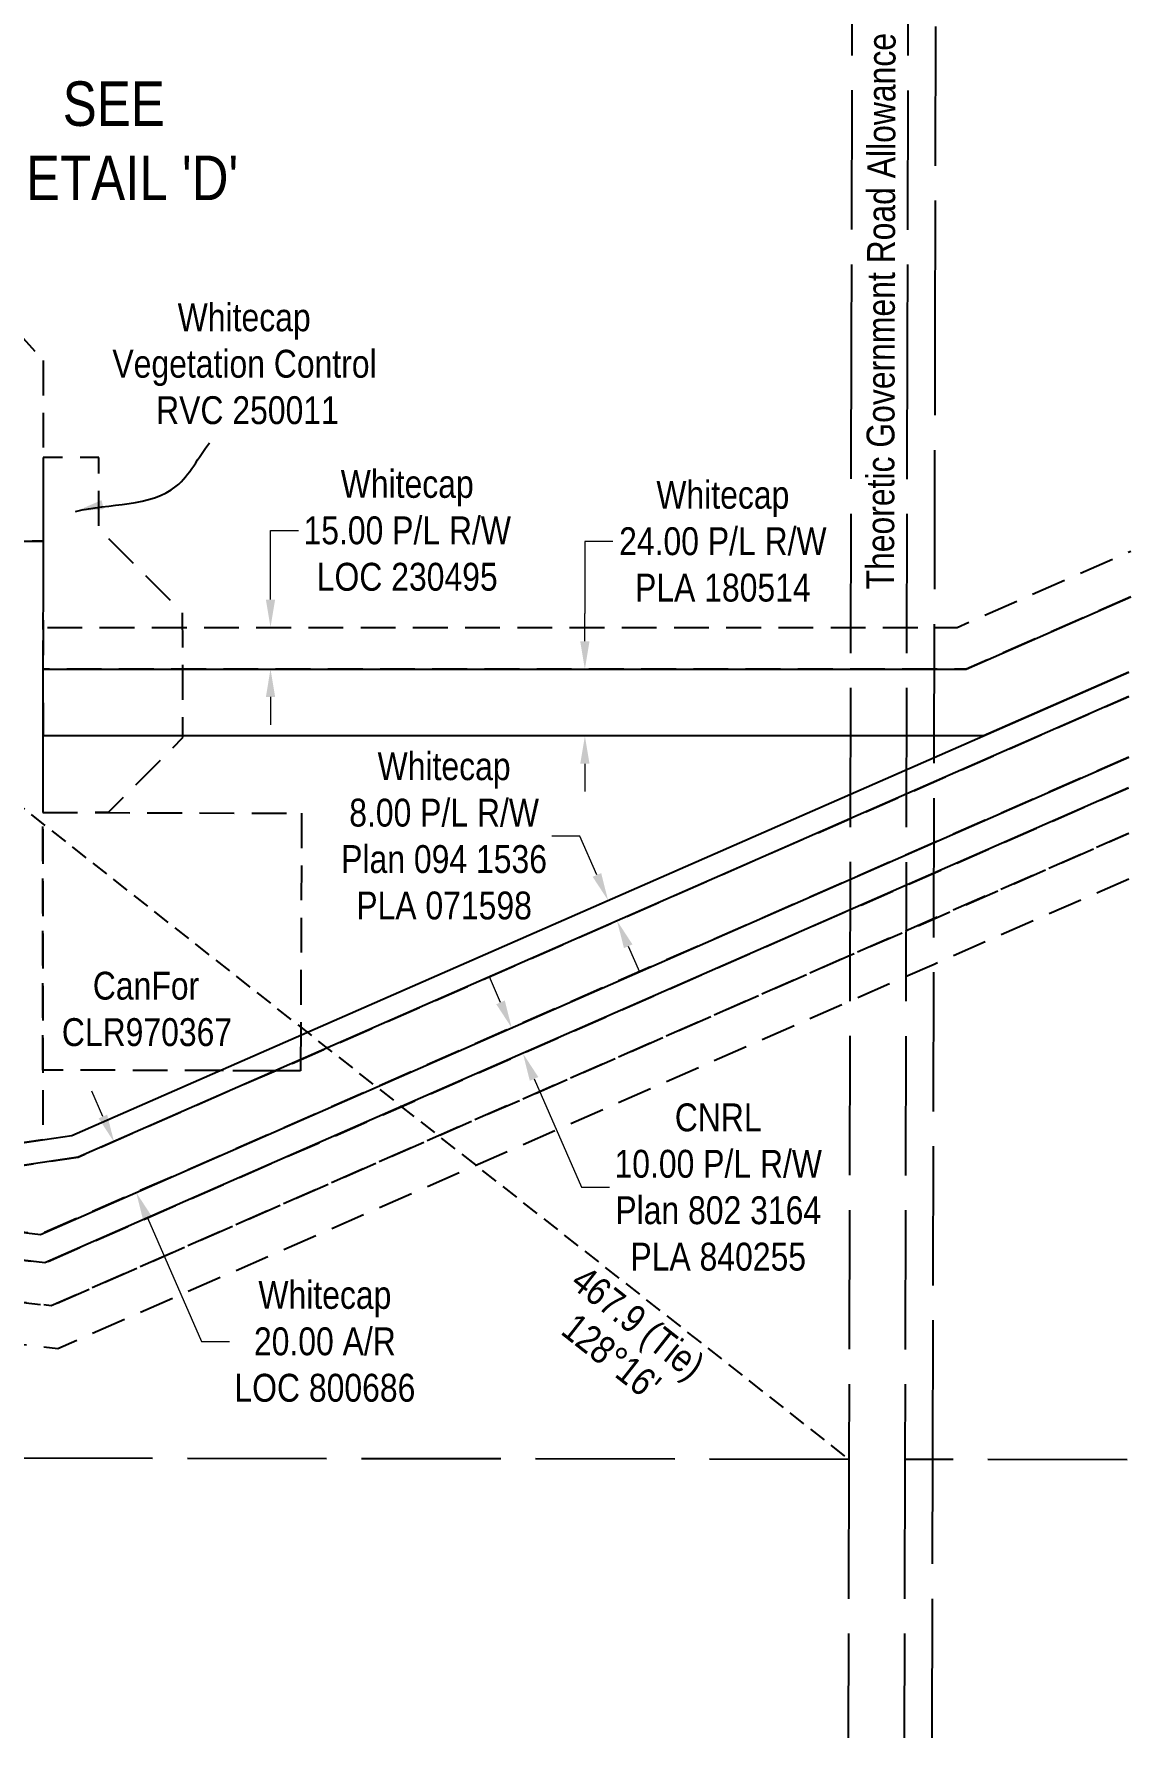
# Model space of a CAD drawing. Extents: x 485237 to 492984, y 6042770 to 6046256.
# Drawn here: x 489879 to 490273, y 6044101 to 6044712 of the extents above; entities that cross this region are included whole.
import ezdxf
from ezdxf.enums import TextEntityAlignment as Align

# ---------------------------------------------------------------- set-up
doc = ezdxf.new("R2010")
doc.units = 0
doc.header["$LTSCALE"] = 5
doc.header["$PDSIZE"] = 0.5
for name, pattern in [('EZE', [3.75, 2.5, -1.25]), ('foc-ACCESSROAD', [3.75, 2.5, -1.25]), ('foc-FLOWLINE', [3.75, 2.5, -1.25]), ('foc-TIELINE', [1.875, 1.25, -0.625]), ('foc-UNSURVEYED', [12.5, 10, -2.5])]:
    doc.linetypes.add(name, pattern=pattern)
doc.layers.get('Defpoints').update_dxf_attribs({"color": 9})
for name, color, linetype in [('C-AR', 13, 'foc-ACCESSROAD'), ('C-RW', 13, 'Continuous'), ('C-VCE', 13, 'EZE'), ('C-WS', 13, 'foc-ACCESSROAD'), ('DETAIL-T', 7, 'Continuous'), ('F-EZE', 190, 'foc-FLOWLINE'), ('F-RW', 190, 'Continuous'), ('F-WS', 190, 'foc-ACCESSROAD'), ('L-ROAD-T', 7, 'Continuous'), ('L-TIE', 7, 'foc-TIELINE'), ('L-TIE-T', 7, 'Continuous'), ('L-USEC', 7, 'foc-UNSURVEYED')]:
    doc.layers.add(name, color=color, linetype=linetype)
for name, color, linetype, lineweight in [('C-AR-T', 13, 'Continuous', 9), ('C-RW-T', 13, 'Continuous', 9), ('C-WS-T', 13, 'Continuous', 9), ('F-RW-T', 190, 'Continuous', 9)]:
    doc.layers.add(name, color=color, linetype=linetype, lineweight=lineweight)
doc.styles.add('80CG', font='ARIALN.TTF', dxfattribs={"height": 10})
doc.styles.add('80L', font='ARIALN.TTF', dxfattribs={"height": 10})
doc.dimstyles.new('Compass 5 000', dxfattribs={"dimscale": 5, "dimtxt": 9, "dimasz": 2, "dimexe": 0.2, "dimexo": 0.0625, "dimgap": 0.5, "dimtad": 0, "dimtih": 1, "dimtoh": 1, "dimzin": 0, "dimdsep": 46, "dimtxsty": '80CG', "dimcen": 0.1, "dimse1": 1, "dimse2": 1, "dimclrd": 256, "dimclrt": 256, "dimaunit": 1, "dimadec": 4, "dimazin": 0, "dimtfac": 0.06, "dimtofl": 0, "dimtmove": 0, "dimatfit": 1, "dimfxl": 0.2, "dimtolj": 1, "dimtzin": 0, "dimlwd": -1, "dimarcsym": 0})

# ---------------------------------------------------------------- blocks, each defined once
blk = doc.blocks.new('*D39')
at = {"layer": 'C-AR-T', "transparency": 16777216}
for p, q in [((489964.04, 6044509.26), (489964.05, 6044534.04)), ((489964.05, 6044534.04), (489974.05, 6044534.04)), ((489964.04, 6044474.28), (489964.04, 6044464.28))]:
    blk.add_line(p, q, dxfattribs=at)
for points in [[(489962.38, 6044509.26), (489965.71, 6044509.26), (489964.04, 6044499.26)], [(489962.38, 6044474.28), (489965.71, 6044474.28), (489964.04, 6044484.28)]]:
    blk.add_solid(points, dxfattribs=at)
at = {"layer": 'Defpoints', "color": 0, "transparency": 16777216}
for p in [(489964.04, 6044499.26), (489998.25, 6044499.26), (489998.25, 6044484.28)]:
    blk.add_point(p, dxfattribs=at)
at = {"layer": 'C-AR-T', "transparency": 16777216, "insert": (490013.13, 6044534.04), "char_height": 10, "attachment_point": 5, "style": '80CG'}
blk.add_mtext('\\A1;Whitecap\\P15.00 P/L R/W\\PLOC 230495', dxfattribs=at)
blk = doc.blocks.new('*D40')
at = {"layer": 'C-AR-T', "transparency": 16777216}
for p, q in [((489903.86, 6044323.62), (489899.85, 6044332.78)), ((489919.82, 6044287.22), (489939.27, 6044242.84)), ((489939.27, 6044242.84), (489949.27, 6044242.84))]:
    blk.add_line(p, q, dxfattribs=at)
for points in [[(489905.39, 6044324.29), (489902.34, 6044322.95), (489907.88, 6044314.46)], [(489921.35, 6044287.89), (489918.29, 6044286.55), (489915.8, 6044296.38)]]:
    blk.add_solid(points, dxfattribs=at)
at = {"layer": 'Defpoints', "color": 0, "transparency": 16777216}
for p in [(489990.88, 6044350.84), (489998.81, 6044332.76), (489915.8, 6044296.38)]:
    blk.add_point(p, dxfattribs=at)
at = {"layer": 'C-AR-T', "transparency": 16777216, "insert": (489983.57, 6044242.84), "char_height": 10, "attachment_point": 5, "style": '80CG'}
blk.add_mtext('\\A1;Whitecap\\P20.00 A/R\\PLOC 800686', dxfattribs=at)
blk = doc.blocks.new('*D45')
at = {"layer": 'C-RW-T', "transparency": 16777216}
for p, q in [((490075.1, 6044424.34), (490065.1, 6044424.34)), ((490081.24, 6044410.37), (490075.1, 6044424.34)), ((490092.47, 6044384.77), (490096.49, 6044375.62))]:
    blk.add_line(p, q, dxfattribs=at)
for points in [[(490082.76, 6044411.04), (490079.71, 6044409.7), (490085.26, 6044401.22)], [(490094, 6044385.44), (490090.95, 6044384.1), (490088.46, 6044393.93)]]:
    blk.add_solid(points, dxfattribs=at)
at = {"layer": 'Defpoints', "color": 0, "transparency": 16777216}
for p in [(490085.26, 6044401.22), (489993.05, 6044360.74), (489996.25, 6044353.45)]:
    blk.add_point(p, dxfattribs=at)
at = {"layer": 'C-RW-T', "transparency": 16777216, "insert": (490026.37, 6044424.34), "char_height": 10, "attachment_point": 5, "style": '80CG'}
blk.add_mtext('\\A1;Whitecap\\P8.00 P/L R/W\\PPlan 094 1536\\PPLA 071598', dxfattribs=at)
blk = doc.blocks.new('*D48')
at = {"layer": 'C-RW-T', "transparency": 16777216}
for p, q in [((490086.92, 6044530.14), (490076.92, 6044530.14)), ((490076.92, 6044530.14), (490076.92, 6044504.27)), ((490076.92, 6044494.27), (490076.92, 6044504.27)), ((490076.92, 6044450.3), (490076.92, 6044440.3))]:
    blk.add_line(p, q, dxfattribs=at)
for points in [[(490078.59, 6044494.27), (490075.25, 6044494.27), (490076.92, 6044484.27)], [(490078.59, 6044450.3), (490075.26, 6044450.3), (490076.92, 6044460.3)]]:
    blk.add_solid(points, dxfattribs=at)
at = {"layer": 'Defpoints', "color": 0, "transparency": 16777216}
for p in [(490076.68, 6044484.27), (490076.68, 6044460.3), (490076.92, 6044460.3)]:
    blk.add_point(p, dxfattribs=at)
at = {"layer": 'C-RW-T', "transparency": 16777216, "insert": (490126.46, 6044530.14), "char_height": 10, "attachment_point": 5, "style": '80CG'}
blk.add_mtext('\\A1;Whitecap\\P24.00 P/L R/W\\PPLA 180514', dxfattribs=at)
blk = doc.blocks.new('*D64')
at = {"layer": 'Defpoints', "color": 0, "transparency": 16777216}
for p in [(490054.66, 6044346.3), (489928, 6044301.71), (489932.02, 6044292.55)]:
    blk.add_point(p, dxfattribs=at)
at = {"layer": 'F-RW-T', "transparency": 16777216}
for p, q in [((490046.64, 6044364.61), (490042.62, 6044373.77)), ((490058.68, 6044337.14), (490075.72, 6044298.25)), ((490075.72, 6044298.25), (490085.72, 6044298.25))]:
    blk.add_line(p, q, dxfattribs=at)
for points in [[(490048.16, 6044365.28), (490045.11, 6044363.94), (490050.65, 6044355.45)], [(490060.2, 6044337.81), (490057.15, 6044336.47), (490054.66, 6044346.3)]]:
    blk.add_solid(points, dxfattribs=at)
at = {"layer": 'F-RW-T', "transparency": 16777216, "insert": (490124.8, 6044298.25), "char_height": 10, "attachment_point": 5, "style": '80CG'}
blk.add_mtext('\\A1;CNRL\\P10.00 P/L R/W\\PPlan 802 3164\\PPLA 840255', dxfattribs=at)

msp = doc.modelspace()

# ---------------------------------------------------------------- linework, layer by layer
at = {"layer": 'C-AR', "flags": 128}
for points in [[(490272.175, 6044452.626), (489881.466, 6044281.297), (489540.346, 6044321.872), (489504.394, 6044342.917), (489199.035, 6044761.83), (489082.03, 6044863.593), (489073.944, 6044881.924), (489074.417, 6044893.046), (489079.177, 6045006.153), (489083.43, 6045106.111)], [(489103.418, 6045106.083), (489099.173, 6045006.125), (489094.528, 6044896.751), (489094.064, 6044885.823), (489098.332, 6044875.806), (489106.668, 6044868.592), (489213.959, 6044775.291), (489518.091, 6044358.061), (489546.847, 6044341.229), (489860.447, 6044303.927), (489894.999, 6044309.058), (490272.221, 6044474.473)], [(490272.944, 6044510.225), (490213.83, 6044484.271), (490203.246, 6044484.271), (490173.087, 6044484.272), (489882.434, 6044484.278), (489882.389, 6044499.27), (490173.118, 6044499.245), (490203.277, 6044499.243), (490210.558, 6044499.242), (490272.978, 6044526.63)], [(490272.119, 6044425.277), (489885.272, 6044255.682), (489541.933, 6044296.467), (489540.94, 6044288.533), (489514.317, 6044291.769), (489473.788, 6044279.868), (489356.981, 6044295.667), (489356.259, 6044310.877), (489472.505, 6044295.12), (489512.898, 6044306.959), (489527.801, 6044305.191), (489528.719, 6044313.134), (489545.127, 6044311.189), (489882.988, 6044271.051), (490272.153, 6044441.703)]]:
    msp.add_lwpolyline(points, dxfattribs=at)
at = {"layer": 'C-RW'}
for points in [[(490272.221, 6044474.473), (489894.999, 6044309.058), (489860.447, 6044303.927), (489546.847, 6044341.229), (489518.091, 6044358.061), (489213.959, 6044775.291), (489106.668, 6044868.592), (489094.528, 6044896.751), (489099.173, 6045006.125), (489103.418, 6045106.083)], [(489111.421, 6045106.071), (489107.177, 6045006.114), (489102.596, 6044898.237), (489113.287, 6044873.436), (489219.929, 6044780.676), (489523.57, 6044364.119), (489549.447, 6044348.972), (489860.283, 6044311.983), (489892.767, 6044316.81), (490272.239, 6044483.212)], [(490272.239, 6044483.212), (490220, 6044460.304), (490203.196, 6044460.304), (490173.037, 6044460.305), (489882.504, 6044460.304), (489882.434, 6044484.278), (490173.087, 6044484.272), (490203.246, 6044484.271), (490213.83, 6044484.271), (490272.944, 6044510.225)]]:
    msp.add_lwpolyline(points, dxfattribs=at)
at = {"layer": 'C-VCE', "flags": 128}
msp.add_lwpolyline([(489882.296, 6044432.825), (489905.884, 6044432.876), (489932.592, 6044459.7), (489932.495, 6044504.677), (489902.446, 6044534.596), (489902.391, 6044560.281), (489882.401, 6044560.238)], close=True, dxfattribs=at)
at = {"layer": 'C-WS', "flags": 128}
for points in [[(489882.392, 6044595.074), (489882.409, 6044530.251), (489811.905, 6044530.257), (489811.901, 6044510.828), (489802.285, 6044510.829), (489802.288, 6044509.24), (489656.472, 6044507.245), (489656.437, 6044346.317), (489535.466, 6044398.23), (489510.524, 6044398.248), (489510.582, 6044673.935), (489525.712, 6044692.637), (489795.689, 6044692.594), (489882.392, 6044595.074)], [(489882.316, 6044315.261), (489860.33, 6044311.993), (489655.284, 6044336.366), (489656.437, 6044346.317), (489656.472, 6044507.245), (489802.288, 6044509.24), (489802.285, 6044510.829), (489811.901, 6044510.828), (489811.905, 6044530.257), (489882.366, 6044530.251), (489882.316, 6044315.261)]]:
    msp.add_lwpolyline(points, close=True, dxfattribs=at)
at = {"layer": 'F-EZE', "flags": 128}
msp.add_lwpolyline([(490272.195, 6044408.906), (490202.344, 6044378.258), (490172.157, 6044365.013), (489887.685, 6044240.198), (489813.964, 6044248.957), (489815.726, 6044263.775), (489819.618, 6044263.341), (489823.724, 6044262.859), (489821.902, 6044278.148), (489820.685, 6044288.343), (489818.276, 6044308.506), (489817.307, 6044316.622), (489812.769, 6044354.617), (489811.776, 6044354.498), (489810.828, 6044362.438), (489818.767, 6044363.386), (489819.716, 6044355.447), (489818.723, 6044355.328), (489823.431, 6044315.911), (489824.4, 6044307.797), (489826.808, 6044287.64), (489828.026, 6044277.446), (489829.85, 6044262.15), (489831.477, 6044261.96), (489857.645, 6044258.906), (489885.272, 6044255.682), (490172.191, 6044381.542), (490202.378, 6044394.665), (490272.229, 6044425.326)], dxfattribs=at)
at = {"layer": 'F-RW'}
for points in [[(490272.153, 6044441.703), (489882.988, 6044271.051), (489512.212, 6044315.095), (489192.699, 6044753.501), (489062.476, 6044848.805), (489069.172, 6045006.167), (489073.426, 6045106.125)], [(489083.43, 6045106.111), (489079.177, 6045006.153), (489074.391, 6044893.05), (489073.917, 6044881.927), (489072.69, 6044853.728), (489199.035, 6044761.83), (489517.778, 6044324.556), (489881.466, 6044281.297), (490272.175, 6044452.626)]]:
    msp.add_lwpolyline(points, dxfattribs=at)
at = {"layer": 'F-WS'}
msp.add_lwpolyline([(489945.82, 6044340.105), (489882.322, 6044340.31), (489882.296, 6044432.825), (489975.191, 6044432.527), (489974.885, 6044352.801), (489974.882, 6044352.188), (489974.855, 6044345.192), (489974.852, 6044344.104), (489974.849, 6044343.451), (489974.836, 6044340.012), (489967.03, 6044340.035), (489965.543, 6044340.04), (489963.056, 6044340.049), (489947.215, 6044340.1), (489945.82, 6044340.105)], close=True, dxfattribs=at)
at = {"layer": 'L-TIE'}
msp.add_line((489804.545, 6044490.083), (490171.705, 6044200.496), dxfattribs=at)
at = {"layer": 'L-USEC'}
for p, q in [((490173.375, 6045004.608), (490172.54, 6044602.552)), ((490193.481, 6045004.566), (490192.646, 6044602.511)), ((490202.699, 6044602.51), (490203.534, 6045004.565)), ((490172.54, 6044602.552), (490171.705, 6044200.496)), ((490192.646, 6044602.511), (490191.811, 6044200.454)), ((490201.864, 6044200.453), (490202.699, 6044602.51)), ((490171.705, 6044200.496), (489769.135, 6044201.081)), ((490171.705, 6044200.496), (490171.497, 6044100.549)), ((490191.811, 6044200.454), (490191.603, 6044100.52)), ((490271.651, 6044200.355), (490191.811, 6044200.467)), ((490201.656, 6044100.505), (490201.864, 6044200.453))]:
    msp.add_line(p, q, dxfattribs=at)

# ---------------------------------------------------------------- texts
at = {"layer": 'C-WS-T', "insert": (489900.889, 6044615.599), "char_height": 10, "attachment_point": 1, "style": '80L'}
msp.add_mtext_dynamic_manual_height_columns('\\pi29.822;Whitecap\\P\\pi6.3841;Vegetation Control \\P\\pi22.094;RVC 250011', width=106.77236, gutter_width=49.974, heights=[0], dxfattribs=at)
at = {"layer": 'DETAIL-T', "color": 3, "insert": (489907.749, 6044673.996), "char_height": 15.983, "width": 126.62706, "attachment_point": 5, "style": '80CG'}
msp.add_mtext("SEE\\PDETAIL 'D'", dxfattribs=at)
at = {"layer": 'F-RW-T', "insert": (489891.038, 6044375.609), "char_height": 10, "attachment_point": 1, "style": '80L'}
msp.add_mtext_dynamic_manual_height_columns('\\pi9.2064;CanFor\\P\\pi-1.9123;CLR970367', width=56.21639, gutter_width=49.974, heights=[0], dxfattribs=at)
at = {"layer": 'L-ROAD-T', "style": '80L'}
msp.add_text('Theoretic Government Road Allowance', height=9.99472, rotation=89.838615, dxfattribs=at).set_placement((490183.203, 6044612.791), align=Align.MIDDLE_CENTER)
at = {"layer": 'L-TIE-T', "style": '80L'}
for s, height, p in [('467.9 (Tie)', 9.99472, (490095.272, 6044248.687)), ("128°16'", 9.9947, (490086.452, 6044237.504))]:
    msp.add_text(s, height=height, rotation=321.736362, dxfattribs=at).set_placement(p, align=Align.MIDDLE)

# ---------------------------------------------------------------- dimensions: what is measured, and where the dimension line sits
at = {"layer": 'C-AR-T'}
for base, p1, p2, angle, text, picture, middle in [((489964.044, 6044499.263), (489998.251, 6044484.276), (489998.252, 6044499.26), 89.995081, 'Whitecap\\P15.00 P/L R/W\\PLOC 230495', '*D39', (490013.133, 6044534.041)), ((489915.805, 6044296.375), (489990.881, 6044350.842), (489998.808, 6044332.757), 293.668429, 'Whitecap\\P20.00 A/R\\PLOC 800686', '*D40', (489983.57, 6044242.843))]:
    dim = msp.add_linear_dim(base=base, p1=p1, p2=p2, angle=angle, text=text, dimstyle='Compass 5 000', dxfattribs=at)
    dim.commit()
    dim.dimension.update_dxf_attribs({"geometry": picture, "text_midpoint": middle, "dimtype": 161})
at = {"layer": 'C-RW-T'}
dim = msp.add_linear_dim(base=(490076.922, 6044460.305), p1=(490076.682, 6044484.274), p2=(490076.682, 6044460.305), angle=270.000137, text='Whitecap\\P24.00 P/L R/W\\PPLA 180514', dimstyle='Compass 5 000', override={"dimtmove": 1}, dxfattribs=at)
dim.commit()
dim.dimension.update_dxf_attribs({"geometry": '*D48', "text_midpoint": (490084.156, 6044530.137), "dimtype": 161})
dim = msp.add_linear_dim(base=(490085.255, 6044401.218), p1=(489996.248, 6044353.451), p2=(489993.048, 6044360.739), angle=113.701305, text='Whitecap\\P8.00 P/L R/W\\PPlan 094 1536\\PPLA 071598', dimstyle='Compass 5 000', dxfattribs=at)
dim.commit()
dim.dimension.update_dxf_attribs({"geometry": '*D45', "text_midpoint": (490026.369, 6044424.343), "dimtype": 161})
at = {"layer": 'F-RW-T'}
dim = msp.add_linear_dim(base=(490054.663, 6044346.296), p1=(489928.003, 6044301.706), p2=(489932.015, 6044292.55), angle=293.663747, text='CNRL\\P10.00 P/L R/W\\PPlan 802 3164\\PPLA 840255', dimstyle='Compass 5 000', dxfattribs=at)
dim.commit()
dim.dimension.update_dxf_attribs({"geometry": '*D64', "text_midpoint": (490124.802, 6044298.253), "dimtype": 161})

# ---------------------------------------------------------------- leaders
at = {"layer": 'C-RW-T', "path_type": 1}
msp.add_leader([(489894.072, 6044540.909), (489930.203, 6044549.961), (489942.143, 6044565.564)], dimstyle='Compass 5 000', override={"dimgap": 0.5, "dimtad": 0}, dxfattribs=at)

doc.saveas('drawing.dxf')
